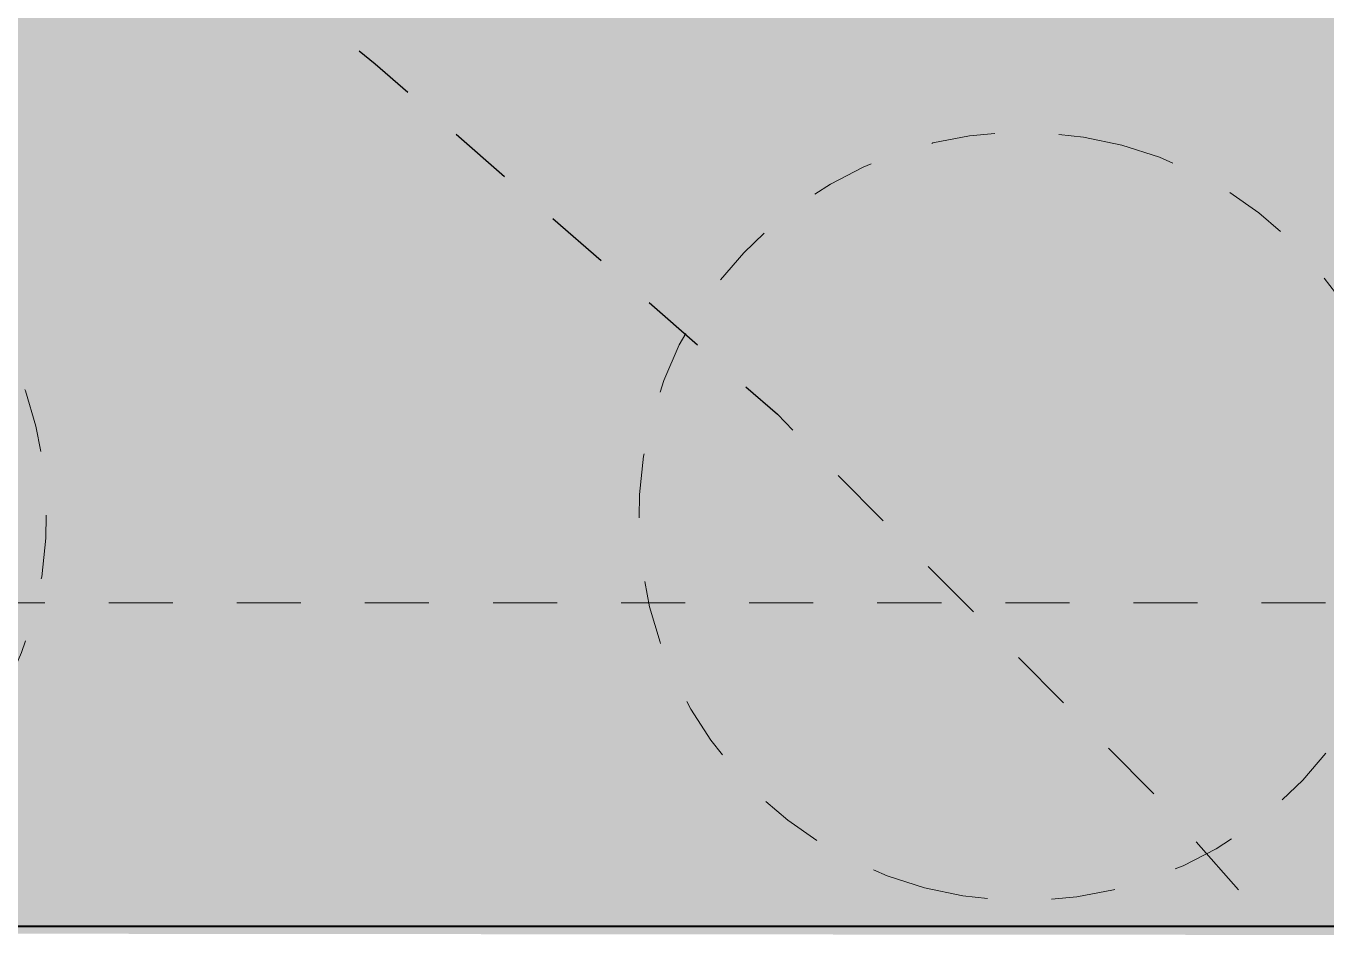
# Model space of a CAD drawing. Header units: metres. Extents: x -355 to -223, y 3 to 561.
# Drawn here: x -264.912 to -262.882, y 544.612 to 546.02 of the extents above; entities that cross this region are included whole.
import ezdxf

# ---------------------------------------------------------------- set-up
doc = ezdxf.new("R2010")
doc.units = ezdxf.units.M
for name, pattern in [('IMPORT-LNMK-LineTurn _3_', [0.0012, 0.0006, -0.0006]), ('JacobsDash', [0.0045, 0.003, -0.0015]), ('JacobsGridLine', [0.0145, 0.01, -0.001, 0.0025, -0.001])]:
    doc.linetypes.add(name, pattern=pattern)
for name, color, linetype, lineweight in [('S-BEAM', 7, 'Continuous', 40), ('S-FNDN-HDLN', 7, 'JacobsDash', 15), ('S-GRID', 7, 'Continuous', 9)]:
    doc.layers.add(name, color=color, linetype=linetype, lineweight=lineweight)

# ---------------------------------------------------------------- blocks, each defined once
blk = doc.blocks.new('T2DPAA-T2D-C3S-RW-M2D-100010_dwg-40802999-DRG-2873035 - CONSTRUCTION SEQUENCE STAGE A9')
at = {"color": 254, "linetype": 'IMPORT-LNMK-LineTurn _3_', "lineweight": 25, "true_color": 0xd0d0d0, "flags": 128}
blk.add_lwpolyline([(55.759, -597.8117), (55.8005, -598.6438), (55.7816, -599.4767), (55.7024, -600.3061), (55.6644, -600.5704), (55.5634, -601.1276), (55.3653, -601.9369), (55.1091, -602.7296), (54.8767, -603.3179), (54.7962, -603.5018), (54.4282, -604.2493), (54.0071, -604.9682), (53.8433, -605.2141)], dxfattribs=at)
blk = doc.blocks.new('T2DPAA-T2D-PWC-RW-M2D-100010_RoadDesign_rvt-1-DRG-2873035 - CONSTRUCTION SEQUENCE STAGE A9')
at = {"color": 254, "lineweight": 25, "true_color": 0xd0d0d0, "rotation": 75.11694444444437}
blk.add_blockref('T2DPAA-T2D-C3S-RW-M2D-100010_dwg-40802999-DRG-2873035 - CONSTRUCTION SEQUENCE STAGE A9', (-1722.337, 648.0105), dxfattribs=at)

msp = doc.modelspace()

# ---------------------------------------------------------------- hatches: boundary and pattern name
at = {"layer": 'S-BEAM', "true_color": 0xc0c0c0}
h = msp.add_hatch(color=9, dxfattribs=at)
h.paths.add_polyline_path([(-275.1814, 544.6136), (-269.8326, 544.6136), (-269.5818, 546.0536), (-275.1814, 546.0536), (-275.1814, 544.8182)])
h.paths.add_polyline_path([(-269.2693, 544.6136), (-261.9828, 544.6136), (-261.9828, 546.0536), (-269.0999, 546.0536), (-269.0208, 546.0398), (-269.2336, 544.8182)])
at = {"layer": 'S-BEAM', "lineweight": 5, "true_color": 0xc0c0c0}
h = msp.add_hatch(color=9, dxfattribs=at)
h.paths.add_polyline_path([(-275.139, 544.4231), (-275.1062, 544.6116), (-269.8339, 544.6066), (-269.8326, 544.6136), (-275.1814, 544.6116), (-275.1814, 544.4233)])
h.paths.add_polyline_path([(-261.9828, 544.5991), (-261.9838, 544.6136), (-269.2696, 544.6116), (-269.2706, 544.606), (-261.9828, 544.5991)])

# ---------------------------------------------------------------- linework, layer by layer
at = {"layer": 'S-BEAM'}
msp.add_line((-269.2693, 544.6136), (-261.9828, 544.6136), dxfattribs=at)
at = {"layer": 'S-FNDN-HDLN'}
for centre, start, end in [((-263.3545, 545.2536), 75.1169, 255.1169), ((-265.4795, 545.2536), 255.1169, 75.1169), ((-263.3545, 545.2536), 255.1169, 75.1169)]:
    msp.add_arc(centre, 0.6, start, end, dxfattribs=at)
at = {"layer": 'S-GRID', "linetype": 'JacobsGridLine', "lineweight": 18}
msp.add_line((-277.7823, 545.1185), (-243.5515, 545.1185), dxfattribs=at)

# ---------------------------------------------------------------- block references
at = {"lineweight": 5}
msp.add_blockref('T2DPAA-T2D-PWC-RW-M2D-100010_RoadDesign_rvt-1-DRG-2873035 - CONSTRUCTION SEQUENCE STAGE A9', (860.641, 0), dxfattribs=at)

doc.saveas('drawing.dxf')
